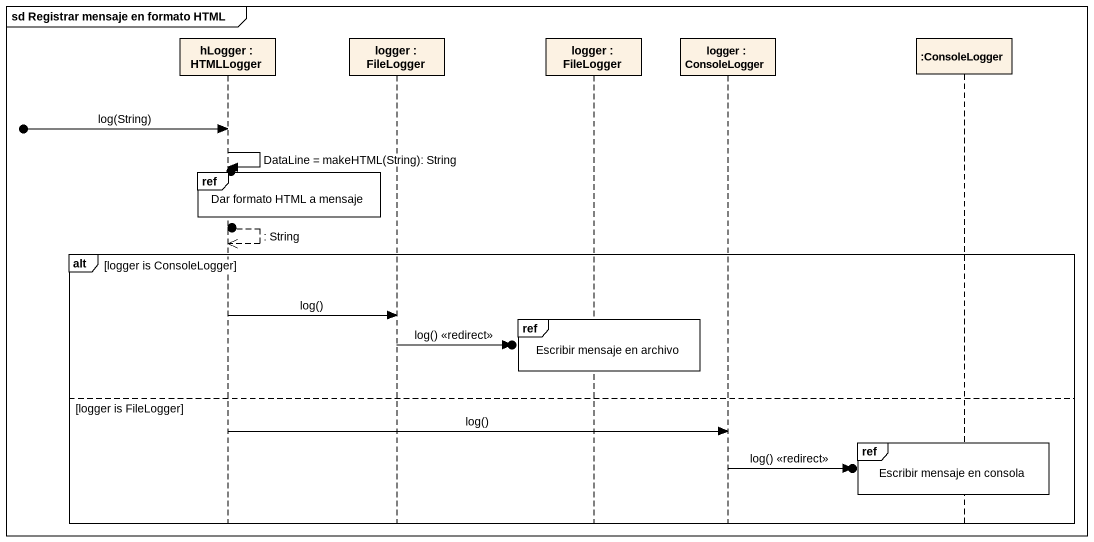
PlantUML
@startuml
mainframe sd Registrar mensaje en formato HTML
hide footbox
participant "hLogger : HTMLLogger" as hLogger
participant "logger : FileLogger" as logger
participant "logger : FileLogger" as logger_2
participant "logger : ConsoleLogger" as logger_3
participant ":ConsoleLogger" as ConsoleLogger

[o-> hLogger : log(String)
hLogger -> hLogger : DataLine = makeHTML(String): String
ref over hLogger : Dar formato HTML a mensaje
hLogger -->> hLogger : : String
alt logger is ConsoleLogger
  hLogger -> logger : log()
  ref over logger_2 : Escribir mensaje en archivo
  logger ->o] : log() <<redirect>>
else logger is FileLogger
  hLogger -> logger_3 : log()
  ref over ConsoleLogger : Escribir mensaje en consola
  logger_3 ->o] : log() <<redirect>>
end
@enduml
